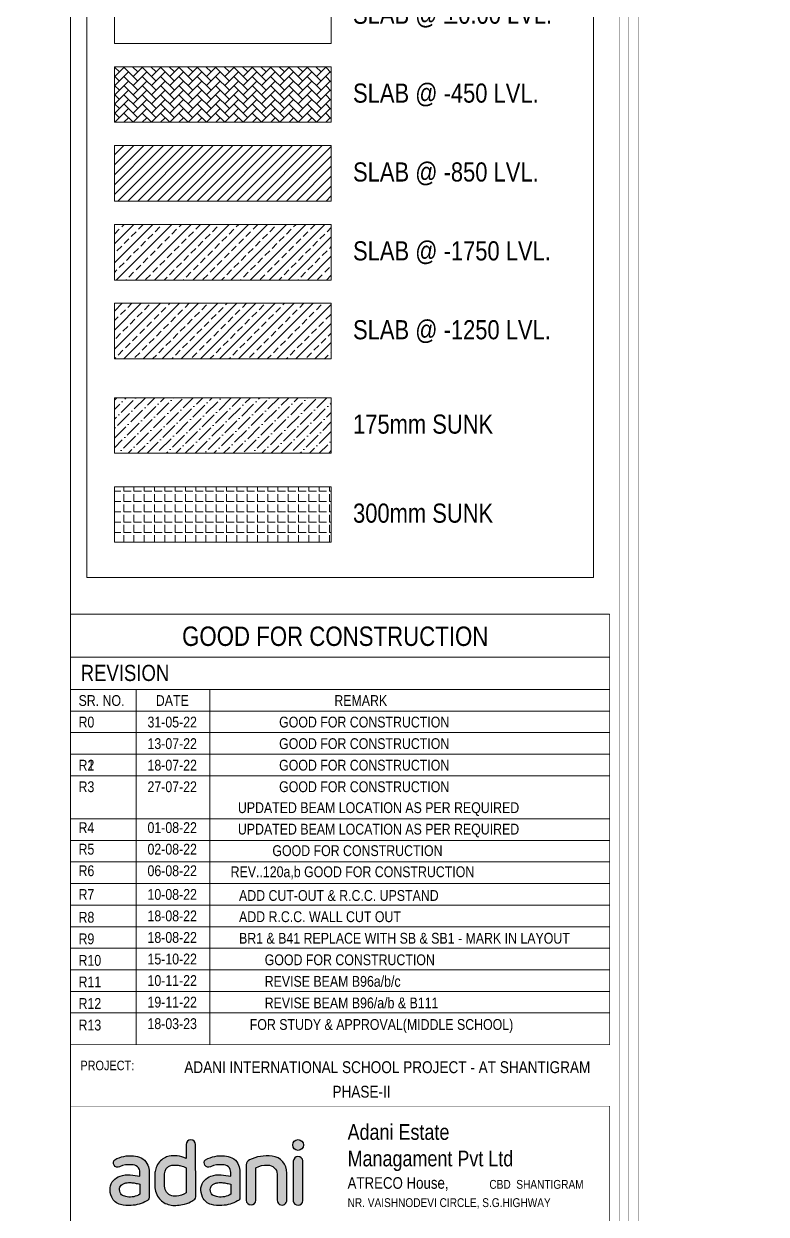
# Model space of a CAD drawing. Header units: millimetres. Extents: x 1112055 to 3390982, y -148532 to 766891.
# Drawn here: x 2875235 to 2900439, y -49255 to -8827 of the extents above; entities that cross this region are included whole.
import ezdxf
from ezdxf.enums import TextEntityAlignment as Align

# ---------------------------------------------------------------- set-up
doc = ezdxf.new("R2010")
doc.units = ezdxf.units.MM
for name, color, linetype, lineweight in [('B TITLE BLOCK', 250, 'Continuous', 0), ('g-sol250', 250, 'Continuous', 5), ('TB IL', 7, 'Continuous', 9), ('tb text', 7, 'Continuous', 13)]:
    doc.layers.add(name, color=color, linetype=linetype, lineweight=lineweight)
doc.layers.add('FORMAT TEXT', color=7, linetype='Continuous')
doc.styles.add('SWINC', font='swissc.ttf')

# ---------------------------------------------------------------- blocks, each defined once
blk = doc.blocks.new('A$C448A1362')
h = blk.add_hatch(color=144)
h.set_gradient(color1=(0, 128, 167), color2=(196, 60, 91), rotation=5, tint=1)
edge = h.paths.add_edge_path()
edge.add_arc((14.81933344435538, -0.6985207138125133), 0.7431945778757773, 0, 360)
edge = h.paths.add_edge_path()
edge.add_line((14.15277161007043, -2.943220954840626), (14.15074250250791, -8.452755263949484))
edge.add_arc((14.81271016430946, -8.345192536199875), 0.6706496295921845, 189.2292944955668, 356.1382558233712)
edge.add_line((15.48183706351529, -8.390360206402192), (15.48183706351529, -2.906189741824846))
edge.add_arc((14.81858030050353, -2.970500210281671), 0.6663672936405483, 5.538180628108128, 177.6538117834876)
edge = h.paths.add_edge_path()
edge.add_line((7.658612856253058, -3.439845030765127), (7.658612856253058, -8.334052471542009))
edge.add_arc((8.327457436545956, -8.32652838341778), 0.668886899624382, 180.6445149192386, 359.3554850807614)
edge.add_line((8.996302016838627, -8.334052471542464), (8.996302016838627, -3.840593774361196))
edge.add_arc((10.43994891255898, -6.488699477092041), 3.016053741622978, 86.78809535472402, 118.5975448000749, ccw=False)
edge.add_arc((10.61373491564996, -4.807273183709412), 1.329898324167716, 3.2061460087869023, 90.20678352166891, ccw=False)
edge.add_line((11.94155164382369, -4.732893824975463), (11.94155164382369, -8.320863272386077))
edge.add_arc((12.60398342205281, -8.339524168990692), 0.6626945675571669, 178.3863879075979, 362.4913548570173)
edge.add_line((13.26605160525287, -8.310717734573473), (13.26605160525287, -4.586290803584006))
edge.add_arc((10.97818174704571, -4.509470264667243), 2.28915920881283, 358.0768837756475, 443.9565772997473)
edge.add_arc((10.59401221925009, -8.138142946765356), 5.938111340575273, 83.95657729974697, 114.9107743569737)
edge.add_arc((8.408866964090748, -3.432967517766201), 0.7502856299517944, 114.9107743569736, 180.5252106281581)
edge = h.paths.add_edge_path(flags=16)
edge.add_line((5.507758839991311, -6.128919827983509), (5.507758839991311, -7.509220247381791))
edge.add_arc((4.146227910375046, -5.350103415743206), 2.552557925878734, 260.598114554046, 302.23537625721383, ccw=False)
edge.add_arc((4.087928553207348, -5.702189379883976), 2.195677916363923, 243.4590382901451, 260.5981145540465, ccw=False)
edge.add_arc((3.365096810479827, -7.149373683017757), 0.5780165996690875, 209.8633087811852, 243.4590382901451, ccw=False)
edge.add_arc((4.137351262187394, -6.705965495283408), 1.468515201089699, 195.2092911337714, 209.8633087811827, ccw=False)
edge.add_arc((3.574157333157927, -6.859079973122107), 0.8848788031333445, 166.7985330258342, 195.2092911337714, ccw=False)
edge.add_arc((3.587606153449087, -6.862234728725753), 0.8986926820288219, 147.3576210444231, 166.798533025833, ccw=False)
edge.add_arc((3.389644337597701, -6.73542645901648), 0.6635986204241061, 120.63220694506651, 147.3576210444251, ccw=False)
edge.add_arc((4.530526850433716, -8.662080861807453), 2.902707839709622, 112.49789540908989, 120.632206945066, ccw=False)
edge.add_arc((3.650891727382941, -6.538233166334294), 0.6039066340219512, 97.65291712801451, 112.49789540909, ccw=False)
edge.add_arc((4.113118942007532, -9.978226818855319), 4.074815783988947, 87.68643739568421, 97.65291712801928, ccw=False)
edge.add_arc((4.113118942007304, -9.978226818858502), 4.074815783992284, 79.75290279672708, 87.68643739568432, ccw=False)
edge.add_arc((3.750854027135574, -11.98215784152194), 6.111228171535338, 73.29237366723208, 79.75290279672572, ccw=False)
edge = h.paths.add_edge_path()
edge.add_line((6.790154819498412, -4.403163846067628), (6.789647542607781, -8.021569906915602))
edge.add_arc((6.267806578629234, -7.927663462294049), 0.530222983307471, 290.01279134982053, 349.79867748199996, ccw=False)
edge.add_arc((3.985686338293817, -4.071748072450418), 5.002758515494103, 273.6188457994145, 299.5013455248223, ccw=False)
edge.add_arc((4.003606063649386, -4.355086746707229), 4.718853741165793, 255.66704751986748, 273.6188457994148, ccw=False)
edge.add_arc((3.293400358615145, -7.134654667361929), 1.849988117091353, 205.0891047683781, 255.66704751986708, ccw=False)
edge.add_arc((3.859586546516539, -6.869564954474072), 2.475159577771575, 173.9289781433874, 205.0891047683788, ccw=False)
edge.add_arc((3.123595983136966, -6.791286721989991), 1.735017975735576, 136.2598033714836, 173.9289781433874, ccw=False)
edge.add_arc((3.557998223588356, -7.206993982662198), 2.336281506215076, 109.5799741139754, 136.2598033714825, ccw=False)
edge.add_arc((3.91599006055776, -8.213464895504103), 3.404523919590422, 85.56592316711209, 109.5799741139746, ccw=False)
edge.add_arc((3.508382811704678, -13.46992161850562), 8.67676072668705, 76.65013801281992, 85.56592316711192, ccw=False)
edge.add_line((5.511817055116353, -5.027621698430494), (5.511817055116353, -4.501575562849439))
edge.add_arc((4.472484140997949, -4.465110926590796), 1.039972391973434, 357.9906215679799, 455.6588950534437)
edge.add_arc((4.086198299446323, -6.903609543656557), 3.484972647131051, 85.32993988743719, 113.1845555418632)
edge.add_arc((2.444315375492806, -3.165488927077377), 0.5988448662169389, 133.8620426340904, 296.78541516636506, ccw=False)
edge.add_arc((4.224328531941637, -6.831218957114515), 4.648377712036712, 84.78407122185848, 118.17724551367121, ccw=False)
edge.add_arc((4.305412553357883, -5.453939858085732), 3.269732674621548, 65.0770173786932, 84.00498154086301, ccw=False)
edge.add_arc((5.011671825826625, -3.985957337240734), 1.640984457002071, 25.615854055559396, 65.8410484831349, ccw=False)
edge.add_arc((4.440738750321316, -4.424729147798871), 2.350214712372408, 6.139679798615873, 29.24615656970508, ccw=False)
edge.add_line((6.777472897232656, -4.173367414613267), (6.790154819498412, -4.403163846067628))
edge = h.paths.add_edge_path()
edge.add_line((-0.6647863651678563, -0.6543876243279101), (-0.6647863651678563, -2.554646856619684))
edge.add_arc((-2.400736746012171, -6.432294233545463), 4.248490661933166, 65.88282809930101, 83.13487306898243)
edge.add_arc((-2.306256045762893, -5.647543298269056), 3.458072650285579, 83.13487306898298, 101.7924313308425)
edge.add_arc((-2.511163092840661, -4.666060909044745), 2.455428855959866, 101.7924313308415, 118.2655509453169)
edge.add_arc((-2.511163092840889, -4.66606090904429), 2.455428855959293, 118.2655509453176, 138.2614549608422)
edge.add_arc((-2.762000777547655, -4.442269798546704), 2.119271147127837, 138.261454960843, 163.1198987464418)
edge.add_arc((1.435355871833508, -5.715932123283665), 6.505615702627138, 163.1198987464423, 169.3828484008401)
edge.add_arc((-3.19076537750334, -4.848743643640091), 1.798916894248737, 169.3828484008401, 182.2402990978122)
edge.add_line((-4.988307303988677, -4.919064443836078), (-4.988307303988677, -6.369876351031735))
edge.add_arc((-2.069278757865959, -6.282007161035608), 2.9203507747582, 181.7242085214847, 219.8409375234252)
edge.add_arc((-2.492418944295423, -6.635066779090948), 2.369262114674396, 219.8409375234248, 238.8760015993548)
edge.add_arc((-2.291705121782343, -6.30265454861069), 2.757571179106963, 238.8760015993553, 256.8052270138245)
edge.add_arc((-2.291705121782343, -6.30265454861069), 2.757571179106969, 256.8052270138248, 274.3139534058478)
edge.add_arc((-3.081769659276461, 4.170752759902143), 13.2607355891034, 274.3139534058478, 278.35095906789)
edge.add_arc((-1.635209111257609, -5.683693761481891), 3.30068269457009, 278.3509590678898, 299.1663416277946)
edge.add_arc((-2.948734989847708, -3.330170478050832), 5.995941880507485, 299.166341627795, 305.5628000104232)
edge.add_arc((0.2806405914250263, -7.913759985370007), 0.3910279286526687, 311.2521827326039, 366.890062656182)
edge.add_line((0.6688445802926708, -7.866850455274061), (0.6647863651676289, -0.6543876243279101))
edge.add_arc((-2.273736754432321e-13, -0.6648689873070452), 0.6648689873071513, 0.9032798203518209, 179.0967201796482)
edge = h.paths.add_edge_path(flags=16)
edge.add_line((-0.6566699349179999, -3.865957618892708), (-0.6566699349179999, -7.331673335662117))
edge.add_arc((-2.177874036258572, -4.976513678812125), 2.803718767492351, 273.8152628129169, 302.8585285343123, ccw=False)
edge.add_arc((-2.222214389678811, -6.391559054528216), 1.40160951483312, 207.7678228712067, 279.4820398668521, ccw=False)
edge.add_arc((-1.983284873086404, -6.265757242648078), 1.671634346601225, 177.0124350050554, 207.7678228712068, ccw=False)
edge.add_line((-3.652647250965629, -6.178632963264818), (-3.652647250965629, -4.830798264866871))
edge.add_arc((-1.238173986717811, -5.021393273126478), 2.42198422805385, 159.7603310861371, 175.4865139123886, ccw=False)
edge.add_arc((-2.68210193758614, -4.488995900572945), 0.8830316980514378, 128.3998146419164, 159.7603310861371, ccw=False)
edge.add_arc((-2.214624559589311, -5.078809482746465), 1.635637279119564, 114.37650926095529, 128.3998146419147, ccw=False)
edge.add_arc((-2.394140627233583, -4.682636839643919), 1.200690406863742, 90.11877477638052, 114.3765092609566, ccw=False)
edge.add_arc((-2.371279833046856, -15.71044246335828), 12.22851972592457, 87.66288555333898, 90.11877477638222, ccw=False)
edge.add_arc((-1.946071046559382, -5.291973032022042), 1.801376886018847, 71.99206667147678, 87.66288555333881, ccw=False)
edge.add_arc((-6.364710685310456, -19.83489248203136), 17.00044722771216, 71.72441422244219, 72.98208476505982, ccw=False)
edge.add_arc((-1.948515104208809, -6.169105727444958), 2.640711107135314, 60.711755299823324, 69.72818362236211, ccw=False)
edge = h.paths.add_edge_path(flags=16)
edge.add_line((-7.044807818593881, -6.128919827983509), (-7.044807818593881, -7.509220247381791))
edge.add_arc((-8.406338748210146, -5.350103415743206), 2.552557925878734, 260.598114554046, 302.23537625721383, ccw=False)
edge.add_arc((-8.464638105377844, -5.702189379883976), 2.195677916363924, 243.4590382901451, 260.5981145540465, ccw=False)
edge.add_arc((-9.187469848105366, -7.149373683017757), 0.5780165996690874, 209.8633087811852, 243.4590382901451, ccw=False)
edge.add_arc((-8.41521539639757, -6.705965495283408), 1.468515201089699, 195.2092911337714, 209.8633087811827, ccw=False)
edge.add_arc((-8.978409325427265, -6.859079973122107), 0.8848788031333437, 166.7985330258342, 195.2092911337714, ccw=False)
edge.add_arc((-8.964960505136105, -6.862234728725753), 0.8986926820288219, 147.3576210444231, 166.798533025833, ccw=False)
edge.add_arc((-9.162922320987263, -6.73542645901648), 0.6635986204241063, 120.63220694506651, 147.3576210444251, ccw=False)
edge.add_arc((-8.022039808151249, -8.662080861807453), 2.902707839709622, 112.49789540908989, 120.632206945066, ccw=False)
edge.add_arc((-8.901674931202251, -6.538233166334294), 0.6039066340219509, 97.65291712801428, 112.49789540908989, ccw=False)
edge.add_arc((-8.43944771657766, -9.978226818855319), 4.074815783988947, 87.68643739568421, 97.65291712801928, ccw=False)
edge.add_arc((-8.439447716577888, -9.978226818858502), 4.074815783992284, 79.75290279672708, 87.68643739568432, ccw=False)
edge.add_arc((-8.801712631449618, -11.98215784152194), 6.111228171535338, 73.29237366723208, 79.75290279672572, ccw=False)
edge = h.paths.add_edge_path()
edge.add_line((-5.762411839086781, -4.403163846067628), (-5.762919115977411, -8.021569906915602))
edge.add_arc((-6.284760079955959, -7.927663462294049), 0.5302229833074719, 290.01279134982065, 349.798677482, ccw=False)
edge.add_arc((-8.566880320291148, -4.071748072450418), 5.002758515494103, 273.6188457994145, 299.5013455248223, ccw=False)
edge.add_arc((-8.548960594935807, -4.355086746707229), 4.718853741165793, 255.66704751986748, 273.6188457994148, ccw=False)
edge.add_arc((-9.259166299970047, -7.134654667361929), 1.849988117091353, 205.0891047683781, 255.66704751986708, ccw=False)
edge.add_arc((-8.692980112068653, -6.869564954474072), 2.475159577771575, 173.9289781433874, 205.0891047683788, ccw=False)
edge.add_arc((-9.428970675448227, -6.791286721989991), 1.735017975735576, 136.2598033714836, 173.9289781433874, ccw=False)
edge.add_arc((-8.994568434996836, -7.206993982662198), 2.336281506215077, 109.5799741139754, 136.2598033714825, ccw=False)
edge.add_arc((-8.636576598027432, -8.213464895504103), 3.404523919590422, 85.56592316711209, 109.5799741139746, ccw=False)
edge.add_arc((-9.044183846880514, -13.46992161850562), 8.67676072668705, 76.65013801281992, 85.56592316711192, ccw=False)
edge.add_line((-7.040749603468839, -5.027621698430494), (-7.040749603468839, -4.501575562849439))
edge.add_arc((-8.080082517587016, -4.465110926590796), 1.039972391973435, 357.9906215679799, 455.6588950534437)
edge.add_arc((-8.466368359138869, -6.903609543656557), 3.484972647131051, 85.32993988743719, 113.1845555418632)
edge.add_arc((-10.10825128309239, -3.165488927077377), 0.5988448662169391, 133.8620426340904, 296.7854151663651, ccw=False)
edge.add_arc((-8.328238126643555, -6.831218957114515), 4.648377712036713, 84.78407122185848, 118.17724551367121, ccw=False)
edge.add_arc((-8.24715410522731, -5.453939858085732), 3.269732674621548, 65.0770173786932, 84.00498154086301, ccw=False)
edge.add_arc((-7.540894832758568, -3.985957337240734), 1.640984457002071, 25.615854055559396, 65.8410484831349, ccw=False)
edge.add_arc((-8.111827908263876, -4.424729147798871), 2.350214712372407, 6.139679798615873, 29.24615656970508, ccw=False)
edge.add_line((-5.775093761352537, -4.173367414613267), (-5.762411839086781, -4.403163846067628))
at = {"layer": 'Defpoints'}
for points in [[(-0.6647863651678563, -0.6543876243279101), (-0.6647863651678563, -2.554646856619684, 0.07541875449206863), (-1.892903717377976, -2.214264063008386, 0.08158927728195095), (-3.012971091884083, -2.262455367618031, 0.07200158244177832), (-3.673952880372099, -2.503411890666257, 0.08747065465243846), (-4.343380748454138, -3.031402128400487, 0.1088927901249689), (-4.789962039753391, -3.826897298314407, 0.02733407760724219), (-4.95888524433235, -4.517301146458749, 0.05616014285171117), (-4.988307303988677, -4.919064443836078), (-4.988307303988677, -6.369876351031735, 0.1678662430565968), (-4.311599931891351, -8.152954621588151, 0.08324764646749883), (-3.717071416075441, -8.663275173559896, 0.07839098920922768), (-2.921153974680465, -8.987425106671026, 0.07654520455502953), (-2.084276282893143, -9.052413098854458, 0.01761658224182823), (-1.155830395295652, -8.949379339873985, 0.09107480465804352), (-0.02663203675820114, -8.565878010559345, 0.02791706392525837), (0.5384744194011546, -8.207740525776217, 0.2476503926846541), (0.6688445802926708, -7.866850455274061), (0.6647863651676289, -0.6543876243279101, 0.9843577705796193), (-0.6647863651678563, -0.6543876243279101, -0.9843577705796193)], [(7.658612856253058, -3.439845030765127), (7.658612856253058, -8.334052471542464, 0.9888138903809678), (8.996302016838627, -8.334052471542464), (8.996302016838627, -3.840593774361196, -0.1396930776755655), (10.60893525214442, -3.477383520671765, -0.3989627704076013), (11.94155164382369, -4.732893824975463), (11.94155164382369, -8.320863272386077, 1.036479897949533), (13.26605160525287, -8.310717734573473), (13.26605160525287, -4.586290803584006, 0.3933042129500563), (11.21918935156964, -2.233033307961932, 0.1358904779811795), (8.092841874630494, -2.752484843964567, 0.2943844530381903), (7.658612856253058, -3.439845030765127, 4.248669503008863)], [(14.15277161007043, -2.943220954840626), (14.15074250250791, -8.452755263949484, 0.891820705005876), (15.48183706351529, -8.390360206402192), (15.48183706351529, -2.906189741824846, 0.933458803029733), (14.15277161007043, -2.943220954840626, 1.924318933905837)], [(-0.6566699349179999, -3.865957618892708), (-0.6566699349179999, -7.331673335661662, -0.1274079101730488), (-1.99131543415956, -7.77401878428941, -0.3235416448118485), (-3.462418416980199, -7.044554615566767, -0.1350070942812793), (-3.652647250965629, -6.178632963264818), (-3.652647250965629, -4.830798264866871, -0.06872631680704114), (-3.510609721589844, -4.183512952425872, -0.1376965565907644), (-3.230592877963318, -3.79696796176745, -0.06126469009804751), (-2.889702807461617, -3.588984436609962, -0.10624137210056), (-2.396629669771301, -3.48194901268721, -0.01071624843410108), (-1.872612641752767, -3.492094550499814, -0.06848360903983725), (-1.389177764984424, -3.578838898797358, -0.005487678053938331), (-1.033576664654447, -3.691961645407218, -0.03936189994623337), (-0.6566699349179999, -3.865957618892708, 1.356783517631229)], [(-7.044807818593881, -6.128919827983509), (-7.044807818593881, -7.509220247381791, -0.1837024111024695), (-8.82332059713508, -7.86837228594618, -0.07492305019557059), (-9.445749341935425, -7.666476083476255, -0.1476481128128201), (-9.688734972545944, -7.437186928912297, -0.06402749356167123), (-9.83229433259362, -7.091224089504294, -0.1246042540064638), (-9.839903485953073, -6.656995071127085, -0.08503102905075369), (-9.72170797043691, -6.377485504390961, -0.1171430805373001), (-9.501042523013666, -6.164429210327171, -0.03550754085689274), (-9.132759500417933, -5.980287699029532, -0.06486417715555219), (-8.982098263901435, -5.939705547779113, -0.04351440527225555), (-8.274954278366295, -5.906732549888375, -0.03463040874682313), (-7.714563698912571, -5.96840552179242, -0.02819684536750116), (-7.044807818593881, -6.128919827983509, 0.4870208130656629)], [(5.507758839991311, -6.128919827983509), (5.507758839991311, -7.509220247381791, -0.1837024111024695), (3.729246061450112, -7.86837228594618, -0.07492305019557059), (3.106817316649767, -7.666476083476255, -0.1476481128128201), (2.86383168603902, -7.437186928912297, -0.06402749356167123), (2.720272325991345, -7.091224089504294, -0.1246042540064638), (2.712663172632119, -6.656995071127085, -0.08503102905075369), (2.830858688148282, -6.377485504390961, -0.1171430805373001), (3.051524135571299, -6.164429210327171, -0.03550754085689274), (3.419807158167259, -5.980287699029532, -0.06486417715555219), (3.57046839468353, -5.939705547779113, -0.04351440527225555), (4.277612380218898, -5.906732549888375, -0.03463040874682313), (4.838002959672622, -5.96840552179242, -0.02819684536750116), (5.507758839991311, -6.128919827983509, 0.4870208130656629)]]:
    blk.add_lwpolyline(points, format="xyb", dxfattribs=at)
for points in [[(-5.762411839086781, -4.403163846067628), (-5.762919115977411, -8.021569906915602, -0.2669481187597852), (-6.103301909588708, -8.425869588745854, -0.1134162915094906), (-8.2511122645069, -9.064531194046367, -0.07849008793115403), (-9.717142478421238, -8.927059156686255, -0.2243418394939228), (-10.9346070159279, -7.919099975008749, -0.1368057198153948), (-11.15425790956988, -6.607789212736179, -0.1658590459996468), (-10.68249040128603, -5.591713600808589, -0.1169414544130342), (-9.777508428406009, -5.005808792133166, -0.1051662217590635), (-8.373365995148106, -4.819130896382148, -0.03892208847284846), (-7.040749603468839, -5.027621698430494), (-7.040749603468839, -4.501575562849439, 0.4539793650940807), (-8.182629884272046, -3.43020676984338, 0.1221406884645016), (-9.838381655281182, -3.700078075657302, -0.8610727055752213), (-10.52320545762882, -2.733715599011475, -0.1467451494329428), (-7.905656701989301, -2.20208941763326, -0.08277711465856903), (-6.869290014436729, -2.488700860838208, -0.1773403027500228), (-6.061197927666626, -3.276501871983101, -0.1011640304320547), (-5.775093761352537, -4.173367414613267)], [(6.790154819498412, -4.403163846067628), (6.789647542607781, -8.021569906915602, -0.2669481187597852), (6.449264748996484, -8.425869588745854, -0.1134162915094906), (4.301454394078291, -9.064531194046367, -0.07849008793115403), (2.835424180163955, -8.927059156686255, -0.2243418394939228), (1.617959642657297, -7.919099975008749, -0.1368057198153948), (1.398308749015314, -6.607789212736179, -0.1658590459996468), (1.870076257299161, -5.591713600808589, -0.1169414544130342), (2.775058230179184, -5.005808792133166, -0.1051662217590635), (4.179200663437086, -4.819130896382148, -0.03892208847284846), (5.511817055116353, -5.027621698430494), (5.511817055116353, -4.501575562849439, 0.4539793650940807), (4.369936774313146, -3.43020676984338, 0.1221406884645016), (2.71418500330401, -3.700078075657302, -0.8610727055752213), (2.029361200956373, -2.733715599011475, -0.1467451494329428), (4.646909956595891, -2.20208941763326, -0.08277711465856903), (5.683276644148464, -2.488700860838208, -0.1773403027500228), (6.491368730918566, -3.276501871983101, -0.1011640304320547), (6.777472897232656, -4.173367414613267)]]:
    blk.add_lwpolyline(points, format="xyb", close=True, dxfattribs=at)
blk.add_circle((14.81933344435538, -0.6985207138125133), 0.7431945778757773, dxfattribs=at)

msp = doc.modelspace()

# ---------------------------------------------------------------- hatches: boundary and pattern name
at = {"layer": 'g-sol250', "lineweight": 0}
h = msp.add_hatch(dxfattribs=at)
h.set_pattern_fill('AR-HBONE', color=49, scale=2.166666666666667)
h.set_pattern_definition([(45, (-165098.0699974503, -456420.1702287263), (3.079018521627101e-14, 311.3155455303973), [660.4, -220.1333333333333]), (135, (-164942.4123307834, -456264.5125620597), (3.079018521627101e-14, 311.3155455303973), [660.4, -220.1333333333333])])
h.paths.add_polyline_path([(2878312.527724635, -10283.18118182383), (2878312.527724635, -12171.33549494727), (2885675.055520357, -12171.33549494727), (2885675.055520357, -10283.18118182383)])
h = msp.add_hatch(dxfattribs=at)
h.set_pattern_fill('ANSI31', color=250, scale=75)
h.set_pattern_definition([(45, (-724936.0178874903, -693456.176151615), (-168.3798022700466, 168.3798022700466), [])])
h.paths.add_polyline_path([(2878312.527724635, -12962.12034689578), (2878312.527724635, -14850.27466001933), (2885675.055520357, -14850.27466001933), (2885675.055520357, -12962.12034689578)])
at = {"layer": 'g-sol250'}
h = msp.add_hatch(dxfattribs=at)
h.set_pattern_fill('ANSI33', color=226, scale=72.22222222222221)
h.set_pattern_definition([(44.99999999999999, (1322304.659702498, -247915.0320744387), (-324.2870265941639, 324.2870265941639), []), (44.99999999999999, (1322628.946869165, -247915.0320744387), (-324.2870265941639, 324.2870265941639), [229.3055555555555, -114.6527777777778])])
h.paths.add_polyline_path([(2878312.527724635, -15641.05951196772), (2878312.527724635, -17529.21382509127), (2885675.055520357, -17529.21382509127), (2885675.055520357, -15641.05951196772)])
at = {"layer": 'g-sol250', "lineweight": 0}
h = msp.add_hatch(dxfattribs=at)
h.set_pattern_fill('ANSI33', color=18, scale=72.22222222222221)
h.set_pattern_definition([(45, (-2641737.213738413, -704162.3152784143), (-324.2870265941638, 324.2870265941638), []), (45, (-2641412.926571746, -704162.3152784143), (-324.2870265941638, 324.2870265941638), [229.3055555555555, -114.6527777777778])])
h.paths.add_polyline_path([(2878312.527724635, -18319.99867703965), (2878312.527724635, -20208.1529901632), (2885675.055520357, -20208.1529901632), (2885675.055520357, -18319.99867703965)])
h = msp.add_hatch(dxfattribs=at)
h.set_pattern_fill('ANSI36', color=47, scale=72.22222222222221)
h.set_pattern_definition([(45, (-165098.0699974503, -473636.3272911947), (121.6076349728115, 445.8946615669753), [573.2638888888888, -114.6527777777778, 0, -114.6527777777778])])
h.paths.add_polyline_path([(2878312.527724635, -21524.963674641), (2878312.527724635, -23413.11798776455), (2885675.055520357, -23413.11798776466), (2885675.055520357, -21524.96367464111)])
h = msp.add_hatch(dxfattribs=at)
h.set_pattern_fill('ANGLE', color=68, scale=50)
h.set_pattern_definition([(0, (-724936.0178874903, -696661.1411492162), (0, 349.25), [254, -95.25]), (90, (-724936.0178874903, -696661.1411492162), (-349.25, 2.138539473011066e-14), [254, -95.25])])
h.paths.add_polyline_path([(2878312.527724635, -24549.00361102844), (2878312.527724635, -26437.15792415199), (2885675.055520357, -26437.15792415211), (2885675.055520357, -24549.00361102856)])

# ---------------------------------------------------------------- linework, layer by layer
at = {"color": 252, "lineweight": 0, "ltscale": 25, "const_width": 7.306885594424178}
msp.add_lwpolyline([(2800193.128505732, 48524.94438910423), (2896112.564244726, 48524.94438910423), (2896112.564244726, -91887.25961491711), (2800193.12850573, -91887.25961491711)], close=True, dxfattribs=at)
at = {"layer": 'B TITLE BLOCK', "color": 250, "lineweight": 0}
for p, q in [((2876820.536620433, 47881.86077154669), (2876820.536620433, -90897.86832084473)), ((2895123.172950653, -28874.71126130749), (2876820.536620432, -28874.71126130749)), ((2895123.172950653, -30338.9221677246), (2876820.536620433, -30338.9221677246)), ((2895123.172950653, -30338.9221677246), (2876820.536620432, -30338.9221677246)), ((2895123.172950653, -31437.08034753638), (2876820.536620433, -31437.08034753638)), ((2879046.831236888, -31437.08034753638), (2879046.831236888, -43498.90470473388)), ((2881555.741349498, -31437.08034753638), (2881555.741349498, -43498.90470473388)), ((2895123.172950653, -32169.18580074447), (2876820.536620433, -32169.18580074447)), ((2895123.172950653, -32901.29125395232), (2876820.536620433, -32901.29125395232)), ((2895123.172950653, -33633.3967071603), (2876820.536620433, -33633.3967071603)), ((2895123.172950653, -34365.50216036815), (2876820.536620433, -34365.50216036815)), ((2895123.172950653, -35829.71306678468), (2876820.536620433, -35829.71306678468)), ((2895123.172950653, -36561.81851999195), (2876820.536620432, -36561.81851999195)), ((2895123.172950653, -37293.92397319923), (2876820.536620432, -37293.92397319923)), ((2895123.172950653, -38026.0294264065), (2876820.536620432, -38026.0294264065)), ((2895123.172950653, -38758.13487961389), (2876820.536620432, -38758.13487961389)), ((2895123.172950653, -39490.24033282128), (2876820.536620432, -39490.24033282128)), ((2895123.172950653, -40222.34578602867), (2876820.536620432, -40222.34578602867)), ((2895123.172950653, -40954.45123923606), (2876820.536620432, -40954.45123923606)), ((2895123.172950653, -41686.55669244345), (2876820.536620432, -41686.55669244345)), ((2895123.172950653, -42418.66214565084), (2876820.536620432, -42418.66214565084))]:
    msp.add_line(p, q, dxfattribs=at)
at = {"layer": 'B TITLE BLOCK', "color": 1, "ltscale": 25, "const_width": 7.306885594424178}
msp.add_lwpolyline([(2800529.842387742, 48188.23050709357), (2895775.850362714, 48188.23050709357), (2895775.850362714, -91550.54573290645), (2800529.842387741, -91550.54573290645)], close=True, dxfattribs=at)
at = {"layer": 'B TITLE BLOCK', "color": 250, "lineweight": 0, "ltscale": 25, "const_width": 7.306885594424178}
msp.add_lwpolyline([(2800836.21212329, 47881.86077154669), (2895469.480627168, 47881.86077154669), (2895469.480627168, -91244.17599735864), (2800836.21212329, -91244.17599735864)], close=True, dxfattribs=at)
at = {"layer": 'B TITLE BLOCK', "color": 250, "lineweight": 0}
msp.add_lwpolyline([(2877375.672668743, -6136.808719452354), (2894578.071927506, -6136.808719452354), (2894578.071927506, -27636.71260780947), (2877375.672668743, -27636.71260780947)], close=True, dxfattribs=at)
at = {"layer": 'B TITLE BLOCK', "color": 250, "lineweight": 0, "const_width": 15.26111845840563}
msp.add_lwpolyline([(2876820.536620429, -45586.04897710834), (2895123.172950653, -45586.04897710834), (2895123.172950653, -50659.97377908243), (2876820.536620429, -50659.97377908243)], close=True, dxfattribs=at)
at = {"layer": 'FORMAT TEXT', "color": 251, "lineweight": 0, "const_width": 15.26111845840563}
msp.add_lwpolyline([(2895123.172950653, -28874.71126130749), (2876820.536620432, -28874.71126130749), (2876820.536620432, -43498.90470473388), (2895123.172950653, -43498.90470473388)], close=True, dxfattribs=at)
at = {"layer": 'g-sol250', "color": 250}
msp.add_lwpolyline([(2878312.527724635, -7604.242016751901), (2885675.055520357, -7604.242016751901), (2885675.055520357, -9492.396329875453), (2878312.527724635, -9492.396329875453)], close=True, dxfattribs=at)
at = {"layer": 'g-sol250', "color": 49, "lineweight": 0}
msp.add_lwpolyline([(2878312.527724635, -10283.18118182383), (2885675.055520357, -10283.18118182383), (2885675.055520357, -12171.33549494727), (2878312.527724635, -12171.33549494727)], close=True, dxfattribs=at)
at = {"layer": 'g-sol250', "color": 250, "lineweight": 0}
msp.add_lwpolyline([(2878312.527724635, -12962.12034689613), (2885675.055520357, -12962.12034689613), (2885675.055520357, -14850.27466001933), (2878312.527724635, -14850.27466001933)], close=True, dxfattribs=at)
at = {"layer": 'g-sol250', "color": 226}
msp.add_lwpolyline([(2878312.527724635, -15641.05951196772), (2885675.055520357, -15641.05951196772), (2885675.055520357, -17529.21382509127), (2878312.527724635, -17529.21382509127)], close=True, dxfattribs=at)
at = {"layer": 'g-sol250', "color": 18, "lineweight": 0}
msp.add_lwpolyline([(2878312.527724635, -18319.99867703965), (2885675.055520357, -18319.99867703965), (2885675.055520357, -20208.1529901632), (2878312.527724635, -20208.1529901632)], close=True, dxfattribs=at)
at = {"layer": 'g-sol250', "color": 47, "lineweight": 0}
msp.add_lwpolyline([(2878312.527724635, -21524.96367464111), (2885675.055520357, -21524.96367464111), (2885675.055520357, -23413.11798776466), (2878312.527724635, -23413.11798776466)], close=True, dxfattribs=at)
at = {"layer": 'g-sol250', "color": 68, "lineweight": 0}
msp.add_lwpolyline([(2878312.527724635, -24549.00361102856), (2885675.055520357, -24549.00361102856), (2885675.055520357, -26437.15792415211), (2878312.527724635, -26437.15792415211)], close=True, dxfattribs=at)

# ---------------------------------------------------------------- block references
at = {"layer": 'TB IL', "lineweight": 0, "xscale": 245.659242202028, "yscale": 245.659242202028, "zscale": 245.659242202028}
msp.add_blockref('A$C448A1362', (2880905.763908047, -46733.23617026595), dxfattribs=at)

# ---------------------------------------------------------------- texts
at = {"lineweight": 30, "style": 'SWINC'}
for s, p in [('SLAB @ %%P0.00 LVL.', (2886412.737477269, -8825.722810187028)), ('SLAB @ -450 LVL.', (2886412.737477269, -11504.66197525908)), ('SLAB @ -850 LVL.', (2886412.737477269, -14183.60114033103)), ('SLAB @ -1750 LVL.', (2886412.737477269, -16862.54030540308)), ('SLAB @ -1250 LVL.', (2886412.737477269, -19541.47947047501)), ('175mm SUNK', (2886412.737477269, -22746.44446807624)), ('300mm SUNK', (2886412.737477269, -25770.48440446368))]:
    msp.add_text(s, height=650, dxfattribs=at).set_placement(p)
at = {"layer": 'B TITLE BLOCK', "color": 251, "lineweight": 0, "insert": (3042968.615209558, -44209.69611511753), "char_height": 394.6352105830995, "attachment_point": 2, "style": 'SWINC'}
msp.add_mtext_dynamic_manual_height_columns('\\pxsm1,qj;{\\fBankGothic Lt BT|b0|i0|c0|p34;BHOOMI\\P\\ps*,q*;\\fGost|b0|i0|c0|p2;\\H0.8x;- CONSULTANTS -\\C1; }', width=1031890.765177814, gutter_width=0, heights=[145147.2284704464], dxfattribs=at)
at = {"layer": 'FORMAT TEXT', "color": 1, "lineweight": 30, "style": 'SWINC'}
msp.add_text('GOOD FOR CONSTRUCTION', height=658.8949078876719, dxfattribs=at).set_placement((2885806.942044683, -29626.02170926415), align=Align.MIDDLE)
at = {"layer": 'FORMAT TEXT', "lineweight": 0, "style": 'SWINC'}
for s, height, p in [('REVISION', 549.0790899063935, (2877167.175925565, -31146.68095906383)), ('SR. NO.', 366.0527266042622, (2877092.816381862, -31992.73363047153)), ('DATE', 366.0527266042622, (2879716.780701876, -31992.73363047153)), ('REMARK', 366.0527266042622, (2885777.544831437, -31992.73363047153)), ('R13', 366.0527266042622, (2877092.816381863, -43014.14168661555)), ('18-03-23', 366.0527266042622, (2879434.040226392, -42967.78960847297)), ('FOR STUDY & APPROVAL(MIDDLE SCHOOL)', 366.0527266042622, (2882906.365212486, -42995.2853185353))]:
    msp.add_text(s, height=height, dxfattribs=at).set_placement(p)
at = {"layer": 'FORMAT TEXT', "color": 251, "lineweight": 0, "style": 'SWINC'}
for s, p in [('R0', (2877092.816381863, -32724.83908367938)), ('31-05-22', (2879434.040226392, -32724.83908367938)), ('GOOD FOR CONSTRUCTION', (2883903.065624713, -32724.83908367938)), ('13-07-22', (2879434.040226392, -33456.94453688736)), ('GOOD FOR CONSTRUCTION', (2883903.065624713, -33456.94453688736)), ('R2', (2877092.816381863, -34189.04999009521)), ('R1', (2877092.816381863, -34189.04999009475)), ('18-07-22', (2879434.040226392, -34189.04999009521)), ('GOOD FOR CONSTRUCTION', (2883903.065624713, -34189.04999009521)), ('R3', (2877092.816381863, -34921.1554433033)), ('27-07-22', (2879434.040226392, -34921.1554433033)), ('GOOD FOR CONSTRUCTION', (2883903.065624713, -34921.15544330307)), ('UPDATED BEAM LOCATION AS PER REQUIRED', (2882503.106340535, -35631.91350699916)), ('R4', (2877092.816381863, -36309.3449426524)), ('01-08-22', (2879434.040226392, -36309.3449426524)), ('UPDATED BEAM LOCATION AS PER REQUIRED', (2882503.106340535, -36360.15727830424)), ('R5', (2877092.816381863, -37041.45039585968)), ('02-08-22', (2879434.040226392, -37041.45039585968)), ('GOOD FOR CONSTRUCTION', (2883673.661274604, -37092.26273151151)), ('R6', (2877092.816381863, -37773.55584906695)), ('06-08-22', (2879434.040226392, -37773.55584906695)), ('REV..120a,b GOOD FOR CONSTRUCTION', (2882256.735299253, -37809.30685110438)), ('R7', (2877092.816381863, -38578.56667368523)), ('10-08-22', (2879434.040226392, -38578.56667368523)), ('ADD CUT-OUT & R.C.C. UPSTAND', (2882541.687750473, -38614.31767572266)), ('R8', (2877092.816381863, -39353.6144205786)), ('18-08-22', (2879434.040226392, -39307.26234243602)), ('ADD R.C.C. WALL CUT OUT', (2882541.687750473, -39334.75805249835)), ('R9', (2877092.816381863, -40085.71987378599)), ('18-08-22', (2879434.040226392, -40039.36779564341)), ('BR1 & B41 REPLACE WITH SB & SB1 - MARK IN LAYOUT', (2882541.687750473, -40066.86350570574)), ('15-10-22', (2879434.040226392, -40771.4732488508)), ('GOOD FOR CONSTRUCTION', (2883413.229135151, -40798.96895891313)), ('R10', (2877092.816381863, -40817.82532699338)), ('R11', (2877092.816381863, -41549.93078020077)), ('10-11-22', (2879434.040226392, -41503.57870205819)), ('REVISE BEAM B96a/b/c', (2883413.229135151, -41531.07441212052)), ('R12', (2877092.816381863, -42282.03623340816)), ('19-11-22', (2879434.040226392, -42235.68415526558)), ('REVISE BEAM B96/a/b & B111', (2883413.229135151, -42263.17986532791))]:
    msp.add_text(s, height=366.0527266042622, dxfattribs=at).set_placement(p)
at = {"layer": 'tb text', "color": 7, "lineweight": 0, "style": 'SWINC'}
msp.add_text('PROJECT:', height=322.9632493645104, dxfattribs=at).set_placement((2877155.371722436, -44365.1242776639))
at = {"layer": 'tb text', "lineweight": 0, "style": 'SWINC'}
for s, height, p in [('Adani Estate', 532.0951338686584, (2886227.5661272, -46729.80867070159)), ('Managament Pvt Ltd', 532.0951338686584, (2886227.5661272, -47630.30645528391)), ('ATRECO House,', 393.0533544374392, (2886227.5661272, -48391.76246043482)), ('  CBD  SHANTIGRAM', 299.3022683370212, (2890850.622248441, -48391.76246043494)), ('NR. VAISHNODEVI CIRCLE, S.G.HIGHWAY', 299.3022683370212, (2886227.5661272, -49013.12011967543))]:
    msp.add_text(s, height=height, dxfattribs=at).set_placement(p)
at = {"layer": 'tb text', "lineweight": 0, "char_height": 402.6579992644246, "width": 25935.69039247171, "attachment_point": 1, "style": 'SWINC'}
for s, insert in [('ADANI INTERNATIONAL SCHOOL PROJECT - AT SHANTIGRAM', (2880683.152847907, -44061.17810692605)), ('PHASE-II', (2885713.695280843, -44894.36524187414))]:
    msp.add_mtext(s, dxfattribs=dict(at, insert=insert))

doc.saveas('drawing.dxf')
